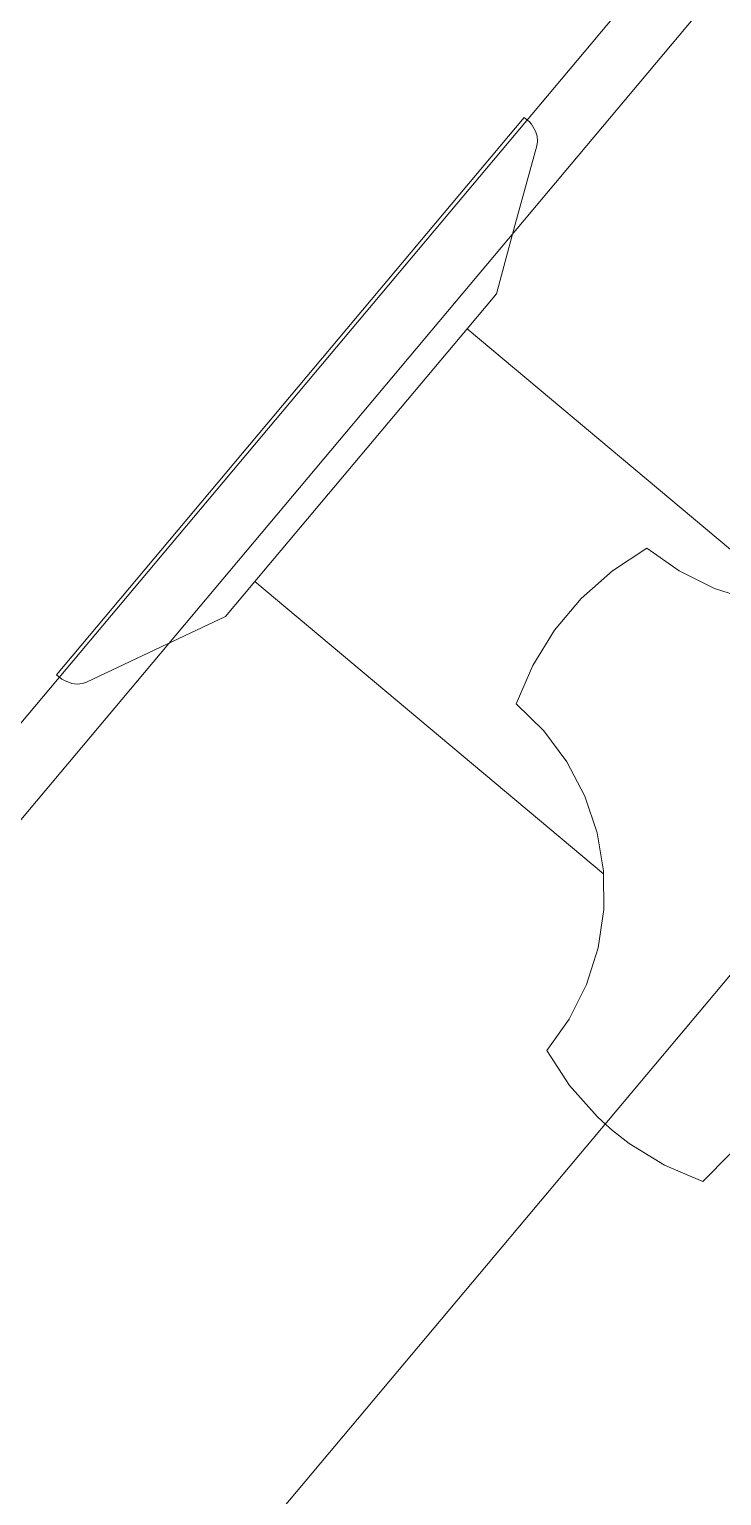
# Model space of a CAD drawing. Header units: metres. Extents: x 822482 to 822767, y 9662202 to 9662512.
# Drawn here: x 822661.7858 to 822661.8429, y 9662367.4534 to 9662367.5743 of the extents above; entities that cross this region are included whole.
import ezdxf

# ---------------------------------------------------------------- set-up
doc = ezdxf.new("R2010")
doc.units = ezdxf.units.M
doc.layers.add('#ARQ_MOB', color=250, linetype='Continuous', lineweight=0)
doc.layers.add('ARQ_NE_MOBILIÁRIOS', color=251, linetype='Continuous', lineweight=0)

# ---------------------------------------------------------------- blocks, each defined once
blk = doc.blocks.new('BEBEDOURO ACQUA GELATA')
at = {"layer": '#ARQ_MOB'}
for p, q in [((55930.894, -10142.976), (55930.894, -10071.023)), ((55930.894, -10142.976), (55930.894, -10071.023)), ((55930.894, -10142.976), (55930.894, -10071.023)), ((55930.894, -10142.976), (55930.894, -10071.023)), ((55930.894, -10142.976), (55930.894, -10071.023)), ((55930.894, -10142.976), (55930.894, -10071.023)), ((55930.894, -10142.976), (55930.894, -10071.023)), ((55930.894, -10142.976), (55930.894, -10071.023)), ((55930.381, -10143.851), (55930.381, -10071.754)), ((55930.381, -10143.851), (55930.381, -10071.754)), ((55930.381, -10143.851), (55930.381, -10071.754)), ((55930.381, -10143.851), (55930.381, -10071.754)), ((55930.381, -10143.851), (55930.381, -10071.754)), ((55930.381, -10143.851), (55930.381, -10071.754)), ((55930.381, -10143.851), (55930.381, -10071.754)), ((55930.381, -10143.851), (55930.381, -10071.754)), ((55936.197, -10142.976), (55936.197, -10071.685)), ((55936.197, -10142.976), (55936.197, -10071.685)), ((55936.197, -10142.976), (55936.197, -10071.685)), ((55936.197, -10142.976), (55936.197, -10071.685)), ((55936.197, -10142.976), (55936.197, -10071.685)), ((55936.197, -10142.976), (55936.197, -10071.685)), ((55936.197, -10142.976), (55936.197, -10071.685)), ((55936.197, -10142.976), (55936.197, -10071.685)), ((55930.408, -10122.635), (55930.351, -10122.635)), ((55930.351, -10128.635), (55930.351, -10122.635)), ((55930.408, -10122.635), (55930.351, -10122.635)), ((55930.351, -10128.635), (55930.351, -10122.635)), ((55930.408, -10122.635), (55930.351, -10122.635)), ((55930.351, -10128.635), (55930.351, -10122.635)), ((55930.408, -10122.635), (55930.351, -10122.635)), ((55930.351, -10128.635), (55930.351, -10122.635)), ((55930.408, -10122.635), (55930.351, -10122.635)), ((55930.351, -10128.635), (55930.351, -10122.635)), ((55930.408, -10122.635), (55930.351, -10122.635)), ((55930.351, -10128.635), (55930.351, -10122.635)), ((55930.408, -10122.635), (55930.351, -10122.635)), ((55930.351, -10128.635), (55930.351, -10122.635)), ((55930.408, -10122.635), (55930.351, -10122.635)), ((55930.351, -10128.635), (55930.351, -10122.635)), ((55930.431, -10122.639), (55930.408, -10122.635)), ((55930.431, -10122.639), (55930.408, -10122.635)), ((55930.431, -10122.639), (55930.408, -10122.635)), ((55930.431, -10122.639), (55930.408, -10122.635)), ((55930.431, -10122.639), (55930.408, -10122.635)), ((55930.431, -10122.639), (55930.408, -10122.635)), ((55930.431, -10122.639), (55930.408, -10122.635)), ((55930.431, -10122.639), (55930.408, -10122.635)), ((55930.494, -10122.661), (55930.431, -10122.639)), ((55930.494, -10122.661), (55930.431, -10122.639)), ((55930.494, -10122.661), (55930.431, -10122.639)), ((55930.494, -10122.661), (55930.431, -10122.639)), ((55930.494, -10122.661), (55930.431, -10122.639)), ((55930.494, -10122.661), (55930.431, -10122.639)), ((55930.494, -10122.661), (55930.431, -10122.639)), ((55930.494, -10122.661), (55930.431, -10122.639)), ((55930.531, -10122.686), (55930.494, -10122.661)), ((55930.531, -10122.686), (55930.494, -10122.661)), ((55930.531, -10122.686), (55930.494, -10122.661)), ((55930.531, -10122.686), (55930.494, -10122.661)), ((55930.531, -10122.686), (55930.494, -10122.661)), ((55930.531, -10122.686), (55930.494, -10122.661)), ((55930.531, -10122.686), (55930.494, -10122.661)), ((55930.531, -10122.686), (55930.494, -10122.661)), ((55930.56, -10122.717), (55930.531, -10122.686)), ((55930.56, -10122.717), (55930.531, -10122.686)), ((55930.56, -10122.717), (55930.531, -10122.686)), ((55930.56, -10122.717), (55930.531, -10122.686)), ((55930.56, -10122.717), (55930.531, -10122.686)), ((55930.56, -10122.717), (55930.531, -10122.686)), ((55930.56, -10122.717), (55930.531, -10122.686)), ((55930.56, -10122.717), (55930.531, -10122.686)), ((55930.579, -10122.748), (55930.56, -10122.717)), ((55930.579, -10122.748), (55930.56, -10122.717)), ((55930.579, -10122.748), (55930.56, -10122.717)), ((55930.579, -10122.748), (55930.56, -10122.717)), ((55930.579, -10122.748), (55930.56, -10122.717)), ((55930.579, -10122.748), (55930.56, -10122.717)), ((55930.579, -10122.748), (55930.56, -10122.717)), ((55930.579, -10122.748), (55930.56, -10122.717)), ((55930.864, -10123.367), (55930.579, -10122.748)), ((55930.864, -10123.367), (55930.579, -10122.748)), ((55930.864, -10123.367), (55930.579, -10122.748)), ((55930.864, -10123.367), (55930.579, -10122.748)), ((55930.864, -10123.367), (55930.579, -10122.748)), ((55930.864, -10123.367), (55930.579, -10122.748)), ((55930.864, -10123.367), (55930.579, -10122.748)), ((55930.864, -10123.367), (55930.579, -10122.748)), ((55931.11, -10123.898), (55930.864, -10123.367)), ((55931.11, -10123.898), (55930.864, -10123.367)), ((55931.11, -10123.898), (55930.864, -10123.367)), ((55931.11, -10123.898), (55930.864, -10123.367)), ((55931.11, -10123.898), (55930.864, -10123.367)), ((55931.11, -10123.898), (55930.864, -10123.367)), ((55931.11, -10123.898), (55930.864, -10123.367)), ((55931.11, -10123.898), (55930.864, -10123.367)), ((55931.11, -10124.274), (55931.11, -10123.898)), ((55931.11, -10124.274), (55931.11, -10123.898)), ((55931.11, -10124.274), (55931.11, -10123.898)), ((55931.11, -10124.274), (55931.11, -10123.898)), ((55931.11, -10124.274), (55931.11, -10123.898)), ((55931.11, -10124.274), (55931.11, -10123.898)), ((55931.11, -10124.274), (55931.11, -10123.898)), ((55931.11, -10124.274), (55931.11, -10123.898)), ((55934.67, -10124.274), (55931.11, -10124.274)), ((55931.11, -10124.274), (55931.11, -10126.996)), ((55934.67, -10124.274), (55931.11, -10124.274)), ((55931.11, -10124.274), (55931.11, -10126.996)), ((55934.67, -10124.274), (55931.11, -10124.274)), ((55931.11, -10124.274), (55931.11, -10126.996)), ((55934.67, -10124.274), (55931.11, -10124.274)), ((55931.11, -10124.274), (55931.11, -10126.996)), ((55934.67, -10124.274), (55931.11, -10124.274)), ((55931.11, -10124.274), (55931.11, -10126.996)), ((55934.67, -10124.274), (55931.11, -10124.274)), ((55931.11, -10124.274), (55931.11, -10126.996)), ((55934.67, -10124.274), (55931.11, -10124.274)), ((55931.11, -10124.274), (55931.11, -10126.996)), ((55934.67, -10124.274), (55931.11, -10124.274)), ((55931.11, -10124.274), (55931.11, -10126.996)), ((55934.05, -10124.604), (55934.351, -10124.48)), ((55934.05, -10124.604), (55934.351, -10124.48)), ((55934.05, -10124.604), (55934.351, -10124.48)), ((55934.05, -10124.604), (55934.351, -10124.48)), ((55934.05, -10124.604), (55934.351, -10124.48)), ((55934.05, -10124.604), (55934.351, -10124.48)), ((55934.05, -10124.604), (55934.351, -10124.48)), ((55934.05, -10124.604), (55934.351, -10124.48)), ((55934.05, -10124.604), (55933.733, -10124.68)), ((55934.05, -10124.604), (55933.733, -10124.68)), ((55934.05, -10124.604), (55933.733, -10124.68)), ((55934.05, -10124.604), (55933.733, -10124.68)), ((55934.05, -10124.604), (55933.733, -10124.68)), ((55934.05, -10124.604), (55933.733, -10124.68)), ((55934.05, -10124.604), (55933.733, -10124.68)), ((55934.05, -10124.604), (55933.733, -10124.68)), ((55933.311, -10125.034), (55933.408, -10124.706)), ((55933.311, -10125.034), (55933.408, -10124.706)), ((55933.311, -10125.034), (55933.408, -10124.706)), ((55933.311, -10125.034), (55933.408, -10124.706)), ((55933.311, -10125.034), (55933.408, -10124.706)), ((55933.311, -10125.034), (55933.408, -10124.706)), ((55933.311, -10125.034), (55933.408, -10124.706)), ((55933.311, -10125.034), (55933.408, -10124.706)), ((55933.408, -10124.706), (55933.733, -10124.68)), ((55933.408, -10124.706), (55933.733, -10124.68)), ((55933.408, -10124.706), (55933.733, -10124.68)), ((55933.408, -10124.706), (55933.733, -10124.68)), ((55933.408, -10124.706), (55933.733, -10124.68)), ((55933.408, -10124.706), (55933.733, -10124.68)), ((55933.408, -10124.706), (55933.733, -10124.68)), ((55933.408, -10124.706), (55933.733, -10124.68)), ((55933.311, -10125.034), (55933.261, -10125.373)), ((55933.311, -10125.034), (55933.261, -10125.373)), ((55933.311, -10125.034), (55933.261, -10125.373)), ((55933.311, -10125.034), (55933.261, -10125.373)), ((55933.311, -10125.034), (55933.261, -10125.373)), ((55933.311, -10125.034), (55933.261, -10125.373)), ((55933.311, -10125.034), (55933.261, -10125.373)), ((55933.311, -10125.034), (55933.261, -10125.373)), ((55933.261, -10125.715), (55933.261, -10125.373)), ((55933.261, -10125.715), (55933.261, -10125.373)), ((55933.261, -10125.715), (55933.261, -10125.373)), ((55933.261, -10125.715), (55933.261, -10125.373)), ((55933.261, -10125.715), (55933.261, -10125.373)), ((55933.261, -10125.715), (55933.261, -10125.373)), ((55933.261, -10125.715), (55933.261, -10125.373)), ((55933.261, -10125.715), (55933.261, -10125.373)), ((55933.311, -10126.054), (55933.261, -10125.715)), ((55933.311, -10126.054), (55933.261, -10125.715)), ((55933.311, -10126.054), (55933.261, -10125.715)), ((55933.311, -10126.054), (55933.261, -10125.715)), ((55933.311, -10126.054), (55933.261, -10125.715)), ((55933.311, -10126.054), (55933.261, -10125.715)), ((55933.311, -10126.054), (55933.261, -10125.715)), ((55933.311, -10126.054), (55933.261, -10125.715)), ((55933.311, -10126.054), (55933.408, -10126.382)), ((55933.311, -10126.054), (55933.408, -10126.382)), ((55933.311, -10126.054), (55933.408, -10126.382)), ((55933.311, -10126.054), (55933.408, -10126.382)), ((55933.311, -10126.054), (55933.408, -10126.382)), ((55933.311, -10126.054), (55933.408, -10126.382)), ((55933.311, -10126.054), (55933.408, -10126.382)), ((55933.311, -10126.054), (55933.408, -10126.382)), ((55933.408, -10126.382), (55933.726, -10126.407)), ((55933.408, -10126.382), (55933.726, -10126.407)), ((55933.408, -10126.382), (55933.726, -10126.407)), ((55933.408, -10126.382), (55933.726, -10126.407)), ((55933.408, -10126.382), (55933.726, -10126.407)), ((55933.408, -10126.382), (55933.726, -10126.407)), ((55933.408, -10126.382), (55933.726, -10126.407)), ((55933.408, -10126.382), (55933.726, -10126.407)), ((55934.036, -10126.481), (55933.726, -10126.407)), ((55934.036, -10126.481), (55933.726, -10126.407)), ((55934.036, -10126.481), (55933.726, -10126.407)), ((55934.036, -10126.481), (55933.726, -10126.407)), ((55934.036, -10126.481), (55933.726, -10126.407)), ((55934.036, -10126.481), (55933.726, -10126.407)), ((55934.036, -10126.481), (55933.726, -10126.407)), ((55934.036, -10126.481), (55933.726, -10126.407)), ((55934.33, -10126.603), (55934.036, -10126.481)), ((55934.33, -10126.603), (55934.036, -10126.481)), ((55934.33, -10126.603), (55934.036, -10126.481)), ((55934.33, -10126.603), (55934.036, -10126.481)), ((55934.33, -10126.603), (55934.036, -10126.481)), ((55934.33, -10126.603), (55934.036, -10126.481)), ((55934.33, -10126.603), (55934.036, -10126.481)), ((55934.33, -10126.603), (55934.036, -10126.481)), ((55934.33, -10126.603), (55934.602, -10126.77)), ((55934.33, -10126.603), (55934.602, -10126.77)), ((55934.33, -10126.603), (55934.602, -10126.77)), ((55934.33, -10126.603), (55934.602, -10126.77)), ((55934.33, -10126.603), (55934.602, -10126.77)), ((55934.33, -10126.603), (55934.602, -10126.77)), ((55934.33, -10126.603), (55934.602, -10126.77)), ((55934.33, -10126.603), (55934.602, -10126.77)), ((55934.844, -10126.977), (55934.602, -10126.77)), ((55934.844, -10126.977), (55934.602, -10126.77)), ((55934.844, -10126.977), (55934.602, -10126.77)), ((55934.844, -10126.977), (55934.602, -10126.77)), ((55934.844, -10126.977), (55934.602, -10126.77)), ((55934.844, -10126.977), (55934.602, -10126.77)), ((55934.844, -10126.977), (55934.602, -10126.77)), ((55934.844, -10126.977), (55934.602, -10126.77)), ((55931.11, -10126.996), (55934.86, -10126.996)), ((55931.11, -10127.372), (55931.11, -10126.996)), ((55931.11, -10126.996), (55934.86, -10126.996)), ((55931.11, -10127.372), (55931.11, -10126.996)), ((55931.11, -10126.996), (55934.86, -10126.996)), ((55931.11, -10127.372), (55931.11, -10126.996)), ((55931.11, -10126.996), (55934.86, -10126.996)), ((55931.11, -10127.372), (55931.11, -10126.996)), ((55931.11, -10126.996), (55934.86, -10126.996)), ((55931.11, -10127.372), (55931.11, -10126.996)), ((55931.11, -10126.996), (55934.86, -10126.996)), ((55931.11, -10127.372), (55931.11, -10126.996)), ((55931.11, -10126.996), (55934.86, -10126.996)), ((55931.11, -10127.372), (55931.11, -10126.996)), ((55931.11, -10126.996), (55934.86, -10126.996)), ((55931.11, -10127.372), (55931.11, -10126.996)), ((55934.844, -10126.977), (55934.86, -10126.996)), ((55934.844, -10126.977), (55934.86, -10126.996)), ((55934.844, -10126.977), (55934.86, -10126.996)), ((55934.844, -10126.977), (55934.86, -10126.996)), ((55934.844, -10126.977), (55934.86, -10126.996)), ((55934.844, -10126.977), (55934.86, -10126.996)), ((55934.844, -10126.977), (55934.86, -10126.996)), ((55934.844, -10126.977), (55934.86, -10126.996)), ((55934.86, -10126.996), (55935.051, -10127.219)), ((55934.86, -10126.996), (55935.051, -10127.219)), ((55934.86, -10126.996), (55935.051, -10127.219)), ((55934.86, -10126.996), (55935.051, -10127.219)), ((55934.86, -10126.996), (55935.051, -10127.219)), ((55934.86, -10126.996), (55935.051, -10127.219)), ((55934.86, -10126.996), (55935.051, -10127.219)), ((55934.86, -10126.996), (55935.051, -10127.219)), ((55935.218, -10127.491), (55935.051, -10127.219)), ((55935.218, -10127.491), (55935.051, -10127.219)), ((55935.218, -10127.491), (55935.051, -10127.219)), ((55935.218, -10127.491), (55935.051, -10127.219)), ((55935.218, -10127.491), (55935.051, -10127.219)), ((55935.218, -10127.491), (55935.051, -10127.219)), ((55935.218, -10127.491), (55935.051, -10127.219)), ((55935.218, -10127.491), (55935.051, -10127.219)), ((55931.11, -10127.372), (55930.864, -10127.904)), ((55931.11, -10127.372), (55930.864, -10127.904)), ((55931.11, -10127.372), (55930.864, -10127.904)), ((55931.11, -10127.372), (55930.864, -10127.904)), ((55931.11, -10127.372), (55930.864, -10127.904)), ((55931.11, -10127.372), (55930.864, -10127.904)), ((55931.11, -10127.372), (55930.864, -10127.904)), ((55931.11, -10127.372), (55930.864, -10127.904)), ((55935.339, -10127.785), (55935.218, -10127.491)), ((55935.339, -10127.785), (55935.218, -10127.491)), ((55935.339, -10127.785), (55935.218, -10127.491)), ((55935.339, -10127.785), (55935.218, -10127.491)), ((55935.339, -10127.785), (55935.218, -10127.491)), ((55935.339, -10127.785), (55935.218, -10127.491)), ((55935.339, -10127.785), (55935.218, -10127.491)), ((55935.339, -10127.785), (55935.218, -10127.491)), ((55935.339, -10127.785), (55935.414, -10128.095)), ((55935.339, -10127.785), (55935.414, -10128.095)), ((55935.339, -10127.785), (55935.414, -10128.095)), ((55935.339, -10127.785), (55935.414, -10128.095)), ((55935.339, -10127.785), (55935.414, -10128.095)), ((55935.339, -10127.785), (55935.414, -10128.095)), ((55935.339, -10127.785), (55935.414, -10128.095)), ((55935.339, -10127.785), (55935.414, -10128.095)), ((55930.864, -10127.904), (55930.579, -10128.522)), ((55930.864, -10127.904), (55930.579, -10128.522)), ((55930.864, -10127.904), (55930.579, -10128.522)), ((55930.864, -10127.904), (55930.579, -10128.522)), ((55930.864, -10127.904), (55930.579, -10128.522)), ((55930.864, -10127.904), (55930.579, -10128.522)), ((55930.864, -10127.904), (55930.579, -10128.522)), ((55930.864, -10127.904), (55930.579, -10128.522)), ((55935.439, -10128.413), (55935.414, -10128.095)), ((55935.439, -10128.413), (55935.414, -10128.095)), ((55935.439, -10128.413), (55935.414, -10128.095)), ((55935.439, -10128.413), (55935.414, -10128.095)), ((55935.439, -10128.413), (55935.414, -10128.095)), ((55935.439, -10128.413), (55935.414, -10128.095)), ((55935.439, -10128.413), (55935.414, -10128.095)), ((55935.439, -10128.413), (55935.414, -10128.095)), ((55937.145, -10128.093), (55937.119, -10128.413)), ((55937.145, -10128.093), (55937.119, -10128.413)), ((55937.145, -10128.093), (55937.119, -10128.413)), ((55937.145, -10128.093), (55937.119, -10128.413)), ((55937.145, -10128.093), (55937.119, -10128.413)), ((55937.145, -10128.093), (55937.119, -10128.413)), ((55937.145, -10128.093), (55937.119, -10128.413)), ((55937.145, -10128.093), (55937.119, -10128.413)), ((55935.439, -10128.413), (55935.767, -10128.513)), ((55935.439, -10128.413), (55935.767, -10128.513)), ((55935.439, -10128.413), (55935.767, -10128.513)), ((55935.439, -10128.413), (55935.767, -10128.513)), ((55935.439, -10128.413), (55935.767, -10128.513)), ((55935.439, -10128.413), (55935.767, -10128.513)), ((55935.439, -10128.413), (55935.767, -10128.513)), ((55935.439, -10128.413), (55935.767, -10128.513)), ((55936.791, -10128.513), (55937.119, -10128.413)), ((55936.791, -10128.513), (55937.119, -10128.413)), ((55936.791, -10128.513), (55937.119, -10128.413)), ((55936.791, -10128.513), (55937.119, -10128.413)), ((55936.791, -10128.513), (55937.119, -10128.413)), ((55936.791, -10128.513), (55937.119, -10128.413)), ((55936.791, -10128.513), (55937.119, -10128.413)), ((55936.791, -10128.513), (55937.119, -10128.413)), ((55930.494, -10128.609), (55930.431, -10128.631)), ((55930.494, -10128.609), (55930.431, -10128.631)), ((55930.494, -10128.609), (55930.431, -10128.631)), ((55930.494, -10128.609), (55930.431, -10128.631)), ((55930.494, -10128.609), (55930.431, -10128.631)), ((55930.494, -10128.609), (55930.431, -10128.631)), ((55930.494, -10128.609), (55930.431, -10128.631)), ((55930.494, -10128.609), (55930.431, -10128.631)), ((55930.531, -10128.584), (55930.494, -10128.609)), ((55930.531, -10128.584), (55930.494, -10128.609)), ((55930.531, -10128.584), (55930.494, -10128.609)), ((55930.531, -10128.584), (55930.494, -10128.609)), ((55930.531, -10128.584), (55930.494, -10128.609)), ((55930.531, -10128.584), (55930.494, -10128.609)), ((55930.531, -10128.584), (55930.494, -10128.609)), ((55930.531, -10128.584), (55930.494, -10128.609)), ((55930.56, -10128.554), (55930.531, -10128.584)), ((55930.56, -10128.554), (55930.531, -10128.584)), ((55930.56, -10128.554), (55930.531, -10128.584)), ((55930.56, -10128.554), (55930.531, -10128.584)), ((55930.56, -10128.554), (55930.531, -10128.584)), ((55930.56, -10128.554), (55930.531, -10128.584)), ((55930.56, -10128.554), (55930.531, -10128.584)), ((55930.56, -10128.554), (55930.531, -10128.584)), ((55930.579, -10128.522), (55930.56, -10128.554)), ((55930.579, -10128.522), (55930.56, -10128.554)), ((55930.579, -10128.522), (55930.56, -10128.554)), ((55930.579, -10128.522), (55930.56, -10128.554)), ((55930.579, -10128.522), (55930.56, -10128.554)), ((55930.579, -10128.522), (55930.56, -10128.554)), ((55930.579, -10128.522), (55930.56, -10128.554)), ((55930.579, -10128.522), (55930.56, -10128.554)), ((55936.107, -10128.564), (55935.767, -10128.513)), ((55936.107, -10128.564), (55935.767, -10128.513)), ((55936.107, -10128.564), (55935.767, -10128.513)), ((55936.107, -10128.564), (55935.767, -10128.513)), ((55936.107, -10128.564), (55935.767, -10128.513)), ((55936.107, -10128.564), (55935.767, -10128.513)), ((55936.107, -10128.564), (55935.767, -10128.513)), ((55936.107, -10128.564), (55935.767, -10128.513)), ((55936.107, -10128.564), (55936.168, -10128.566)), ((55936.107, -10128.564), (55936.168, -10128.566)), ((55936.107, -10128.564), (55936.168, -10128.566)), ((55936.107, -10128.564), (55936.168, -10128.566)), ((55936.107, -10128.564), (55936.168, -10128.566)), ((55936.107, -10128.564), (55936.168, -10128.566)), ((55936.107, -10128.564), (55936.168, -10128.566)), ((55936.107, -10128.564), (55936.168, -10128.566)), ((55936.168, -10128.566), (55936.279, -10128.57)), ((55936.168, -10128.566), (55936.279, -10128.57)), ((55936.168, -10128.566), (55936.279, -10128.57)), ((55936.168, -10128.566), (55936.279, -10128.57)), ((55936.168, -10128.566), (55936.279, -10128.57)), ((55936.168, -10128.566), (55936.279, -10128.57)), ((55936.168, -10128.566), (55936.279, -10128.57)), ((55936.168, -10128.566), (55936.279, -10128.57)), ((55936.451, -10128.564), (55936.279, -10128.57)), ((55936.451, -10128.564), (55936.279, -10128.57)), ((55936.451, -10128.564), (55936.279, -10128.57)), ((55936.451, -10128.564), (55936.279, -10128.57)), ((55936.451, -10128.564), (55936.279, -10128.57)), ((55936.451, -10128.564), (55936.279, -10128.57)), ((55936.451, -10128.564), (55936.279, -10128.57)), ((55936.451, -10128.564), (55936.279, -10128.57)), ((55936.451, -10128.564), (55936.791, -10128.513)), ((55936.451, -10128.564), (55936.791, -10128.513)), ((55936.451, -10128.564), (55936.791, -10128.513)), ((55936.451, -10128.564), (55936.791, -10128.513)), ((55936.451, -10128.564), (55936.791, -10128.513)), ((55936.451, -10128.564), (55936.791, -10128.513)), ((55936.451, -10128.564), (55936.791, -10128.513)), ((55936.451, -10128.564), (55936.791, -10128.513)), ((55930.408, -10128.635), (55930.351, -10128.635)), ((55930.408, -10128.635), (55930.351, -10128.635)), ((55930.408, -10128.635), (55930.351, -10128.635)), ((55930.408, -10128.635), (55930.351, -10128.635)), ((55930.408, -10128.635), (55930.351, -10128.635)), ((55930.408, -10128.635), (55930.351, -10128.635)), ((55930.408, -10128.635), (55930.351, -10128.635)), ((55930.408, -10128.635), (55930.351, -10128.635)), ((55930.431, -10128.631), (55930.408, -10128.635)), ((55930.431, -10128.631), (55930.408, -10128.635)), ((55930.431, -10128.631), (55930.408, -10128.635)), ((55930.431, -10128.631), (55930.408, -10128.635)), ((55930.431, -10128.631), (55930.408, -10128.635)), ((55930.431, -10128.631), (55930.408, -10128.635)), ((55930.431, -10128.631), (55930.408, -10128.635)), ((55930.431, -10128.631), (55930.408, -10128.635))]:
    blk.add_line(p, q, dxfattribs=at)
blk = doc.blocks.new('A$C8f1b9c42')
at = {"layer": 'ARQ_NE_MOBILIÁRIOS', "xscale": 0.01, "yscale": 0.01, "zscale": 0.01, "rotation": 180.000000003544}
blk.add_blockref('BEBEDOURO ACQUA GELATA', (868.74688, -297.3096), dxfattribs=at)

msp = doc.modelspace()

# ---------------------------------------------------------------- block references
at = {"ltscale": 10, "rotation": 140.0090103764572}
msp.add_blockref('A$C8f1b9c42', (822772.88904, 9662018.46966), dxfattribs=at)

doc.saveas('drawing.dxf')
